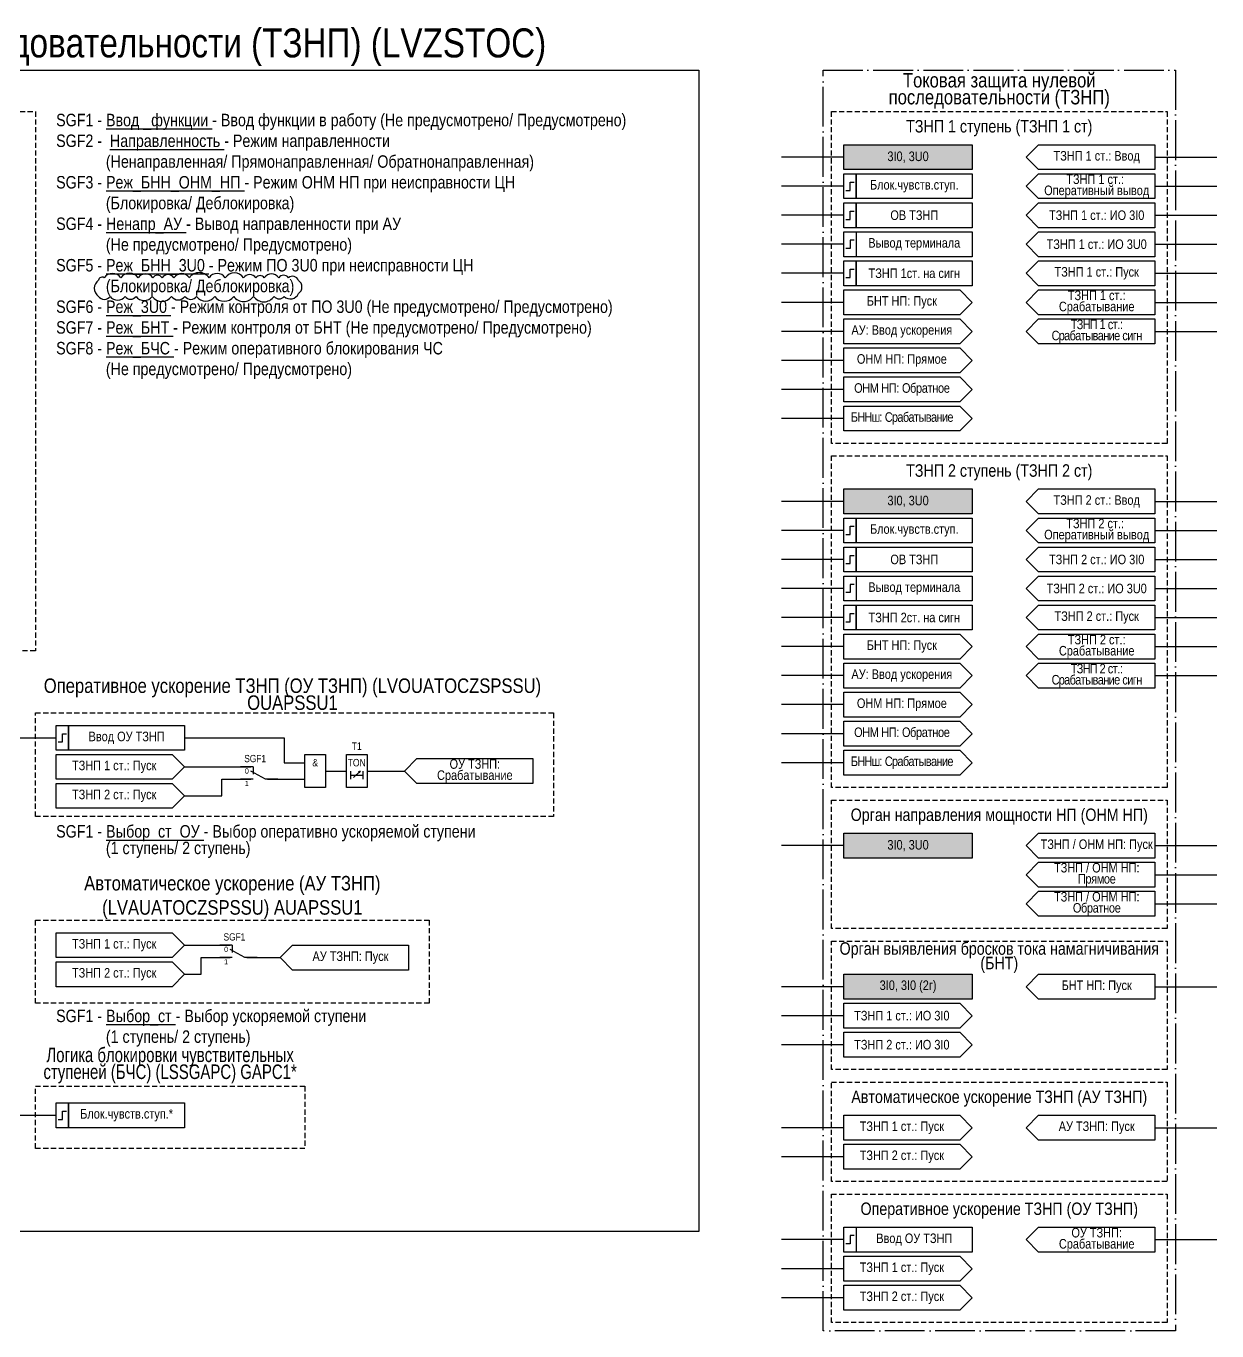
# Model space of a CAD drawing. Header units: millimetres. Extents: x -57 to 2715, y -449 to 291.
# Drawn here: x 157.8 to 445, y -24 to 290.6 of the extents above; entities that cross this region are included whole.
import ezdxf
from ezdxf.enums import TextEntityAlignment as Align

# ---------------------------------------------------------------- set-up
doc = ezdxf.new("R2010")
doc.units = ezdxf.units.MM
doc.linetypes.add('ACAD_ISO04W100', pattern=[30, 24, -3, 0, -3])
doc.linetypes.add('штриховая2', pattern=[0.375, 0.25, -0.125])
doc.layers.add('TEXT', color=7, linetype='Continuous', lineweight=25)
doc.layers.add('Основная', color=7, linetype='Continuous')
doc.styles.add('2.5_Gost_RD', font='ARIALN.TTF', dxfattribs={"height": 2.5})
doc.styles.add('3.5_Gost_RD', font='ARIALN.TTF', dxfattribs={"height": 3.5})
doc.styles.add('Вывод', font='ARIALN.TTF', dxfattribs={"height": 2.5})
doc.styles.add('Компонент', font='ARIALN.TTF', dxfattribs={"height": 3.5})

# ---------------------------------------------------------------- blocks, each defined once
blk = doc.blocks.new('*U80')
at = {"layer": 'Основная', "color": 0}
blk.add_line((0, 0), (7, 4), dxfattribs=at)
at = {"layer": 'Основная', "ltscale": 0.35}
blk.add_line((6, 6), (6, 2.5), dxfattribs=at)
blk = doc.blocks.new('*U91')
at = {"layer": 'Основная', "color": 0}
for p, q in [((-3, 6), (-9, 6)), ((-3, 0), (-9, 0)), ((9, 0), (3, 0))]:
    blk.add_line(p, q, dxfattribs=at)
at = {"layer": 'Основная', "color": 0, "ltscale": 0.25, "xscale": -1}
blk.add_blockref('*U80', (3, 0), dxfattribs=at)
at = {"layer": 'Основная'}
for tag, height, style, p in [('В1', 2.5, 'Вывод', (-14, 6)), ('ОУ', 3.5, 'Компонент', (-2, 10)), ('В2', 2.5, 'Вывод', (-6, 4)), ('В3', 2.5, 'Вывод', (-6, -2))]:
    blk.add_attdef(tag, text='', height=height, dxfattribs=dict(at, style=style)).set_placement(p, align=Align.MIDDLE_CENTER)

msp = doc.modelspace()

# ---------------------------------------------------------------- hatches: boundary and pattern name
at = {"ltscale": 100, "true_color": 0xf7941d}
h = msp.add_hatch(color=30, dxfattribs=at)
h.dxf.hatch_style = 1
h.paths.add_polyline_path([(355, 262), (386, 262), (386, 256), (355, 256)])
h = msp.add_hatch(color=30, dxfattribs=at)
h.dxf.hatch_style = 1
h.paths.add_polyline_path([(355, 179), (386, 179), (386, 173), (355, 173)])
h = msp.add_hatch(color=30, dxfattribs=at)
h.dxf.hatch_style = 1
h.paths.add_polyline_path([(355, 96), (386, 96), (386, 90), (355, 90)])
h = msp.add_hatch(color=30, dxfattribs=at)
h.dxf.hatch_style = 1
h.paths.add_polyline_path([(355, 62), (386, 62), (386, 56), (355, 56)])

# ---------------------------------------------------------------- linework, layer by layer
at = {"ltscale": 100}
for p, q in [((355, 259), (340, 259)), ((430, 259), (445, 259)), ((355, 252), (340, 252)), ((430, 252), (445, 252)), ((355, 245), (340, 245)), ((430, 245), (445, 245)), ((355, 238), (340, 238)), ((430, 238), (445, 238)), ((355, 231), (340, 231)), ((430, 231), (445, 231)), ((355, 224), (340, 224)), ((430, 224), (445, 224)), ((355, 217), (340, 217)), ((430, 217), (445, 217)), ((355, 210), (340, 210)), ((355, 203), (340, 203)), ((355, 196), (340, 196)), ((355, 176), (340, 176)), ((430, 176), (445, 176)), ((355, 169), (340, 169)), ((430, 169), (445, 169)), ((355, 162), (340, 162)), ((430, 162), (445, 162)), ((355, 155), (340, 155)), ((430, 155), (445, 155)), ((355, 148), (340, 148)), ((430, 148), (445, 148)), ((355, 141), (340, 141)), ((430, 141), (445, 141)), ((355, 134), (340, 134)), ((430, 134), (445, 134)), ((355, 127), (340, 127)), ((355, 120), (340, 120)), ((355, 113), (340, 113)), ((355, 93), (340, 93)), ((430, 93), (445, 93)), ((430, 86), (445, 86)), ((430, 79), (445, 79)), ((355, 59), (340, 59)), ((430, 59), (445, 59)), ((355, 52), (340, 52)), ((355, 45), (340, 45)), ((355, 25), (340, 25)), ((430, 25), (445, 25)), ((355, 18), (340, 18)), ((355, -2), (340, -2)), ((430, -2), (445, -2)), ((355, -9), (340, -9)), ((355, -16), (340, -16))]:
    msp.add_line(p, q, dxfattribs=at)
at = {"color": 7, "ltscale": 100}
for p, q in [((236.7027, 109.463), (238.3736, 110.9489)), ((238.3736, 110.9489), (237.8516, 110.7261)), ((238.3736, 110.9489), (238.1068, 110.4826))]:
    msp.add_line(p, q, dxfattribs=at)
at = {"color": 3, "ltscale": 100}
msp.add_lwpolyline([(0, 280), (320, 280), (320, 0), (0, 0)], close=True, dxfattribs=at)
at = {"color": 251, "linetype": 'ACAD_ISO04W100', "lineweight": 30, "ltscale": 0.4, "true_color": 0x58595b}
msp.add_lwpolyline([(350, 280), (435, 280), (435, -24), (350, -24)], close=True, dxfattribs=at)
at = {"linetype": 'штриховая2', "ltscale": 5}
for points in [[(10, 270), (160, 270), (160, 140), (10, 140)], [(352, 270), (433, 270), (433, 190), (352, 190)], [(352, 187), (433, 187), (433, 107), (352, 107)], [(160, 125), (285, 125), (285, 100), (160, 100)], [(352, 104), (433, 104), (433, 73), (352, 73)], [(160, 75), (255, 75), (255, 55), (160, 55)], [(352, 70), (433, 70), (433, 39), (352, 39)], [(352, 36), (433, 36), (433, 12), (352, 12)], [(352, 9), (433, 9), (433, -22), (352, -22)]]:
    msp.add_lwpolyline(points, close=True, dxfattribs=at)
at = {"ltscale": 100}
for points in [[(355, 262), (386, 262), (386, 256), (355, 256)], [(430, 262), (430, 256), (402, 256), (399, 259), (402, 262)], [(355, 255), (358, 255), (358, 249), (355, 249)], [(358, 255), (386, 255), (386, 249), (358, 249)], [(430, 249), (402, 249), (399, 252), (402, 255), (430, 255)], [(355, 248), (358, 248), (358, 242), (355, 242)], [(358, 248), (386, 248), (386, 242), (358, 242)], [(430, 248), (430, 242), (402, 242), (399, 245), (402, 248)], [(355, 241), (358, 241), (358, 235), (355, 235)], [(355, 241), (386, 241), (386, 235), (355, 235)], [(430, 241), (430, 235), (402, 235), (399, 238), (402, 241)], [(355, 234), (358, 234), (358, 228), (355, 228)], [(358, 234), (386, 234), (386, 228), (358, 228)], [(399, 231), (402, 234), (430, 234), (430, 228), (402, 228)], [(383, 227), (386, 224), (383, 221), (355, 221), (355, 227)], [(399, 224), (402, 227), (430, 227), (430, 221), (402, 221)], [(383, 220), (386, 217), (383, 214), (355, 214), (355, 220)], [(399, 217), (402, 220), (430, 220), (430, 214), (402, 214)], [(383, 213), (386, 210), (383, 207), (355, 207), (355, 213)], [(383, 206), (386, 203), (383, 200), (355, 200), (355, 206)], [(383, 199), (386, 196), (383, 193), (355, 193), (355, 199)], [(355, 179), (386, 179), (386, 173), (355, 173)], [(430, 179), (430, 173), (402, 173), (399, 176), (402, 179)], [(355, 172), (358, 172), (358, 166), (355, 166)], [(358, 172), (386, 172), (386, 166), (358, 166)], [(430, 166), (402, 166), (399, 169), (402, 172), (430, 172)], [(355, 165), (358, 165), (358, 159), (355, 159)], [(358, 165), (386, 165), (386, 159), (358, 159)], [(430, 165), (430, 159), (402, 159), (399, 162), (402, 165)], [(355, 158), (358, 158), (358, 152), (355, 152)], [(355, 158), (386, 158), (386, 152), (355, 152)], [(430, 158), (430, 152), (402, 152), (399, 155), (402, 158)], [(355, 151), (358, 151), (358, 145), (355, 145)], [(358, 151), (386, 151), (386, 145), (358, 145)], [(399, 148), (402, 151), (430, 151), (430, 145), (402, 145)], [(383, 144), (386, 141), (383, 138), (355, 138), (355, 144)], [(399, 141), (402, 144), (430, 144), (430, 138), (402, 138)], [(383, 137), (386, 134), (383, 131), (355, 131), (355, 137)], [(399, 134), (402, 137), (430, 137), (430, 131), (402, 131)], [(383, 130), (386, 127), (383, 124), (355, 124), (355, 130)], [(383, 123), (386, 120), (383, 117), (355, 117), (355, 123)], [(165, 122), (168, 122), (168, 116), (165, 116)], [(168, 122), (196, 122), (196, 116), (168, 116)], [(225, 115), (230, 115), (230, 107), (225, 107)], [(235, 115), (240, 115), (240, 107), (235, 107)], [(280, 114), (280, 108), (252, 108), (249, 111), (252, 114)], [(383, 116), (386, 113), (383, 110), (355, 110), (355, 116)], [(355, 96), (386, 96), (386, 90), (355, 90)], [(430, 90), (402, 90), (399, 93), (402, 96), (430, 96)], [(430, 83), (402, 83), (399, 86), (402, 89), (430, 89)], [(430, 76), (402, 76), (399, 79), (402, 82), (430, 82)], [(193, 72), (196, 69), (193, 66), (165, 66), (165, 72)], [(250, 63), (222, 63), (219, 66), (222, 69), (250, 69)], [(196, 62), (193, 59), (165, 59), (165, 65), (193, 65)], [(355, 62), (386, 62), (386, 56), (355, 56)], [(430, 56), (402, 56), (399, 59), (402, 62), (430, 62)], [(430, 22), (402, 22), (399, 25), (402, 28), (430, 28)], [(355, 1), (358, 1), (358, -5), (355, -5)], [(355, 1), (386, 1), (386, -5), (355, -5)], [(430, -5), (402, -5), (399, -2), (402, 1), (430, 1)]]:
    msp.add_lwpolyline(points, close=True, dxfattribs=at)
at = {"color": 6, "ltscale": 100}
for points in [[(-5, 260), (7, 260), (7, 77), (155, 77), (155, 28), (165, 28)], [(-5, 260), (7, 260), (7, 77), (155, 77), (155, 119), (165, 119)]]:
    msp.add_lwpolyline(points, dxfattribs=at)
at = {"lineweight": 30, "ltscale": 100}
for points in [[(355.5, 251), (356.5, 251), (356.5, 253), (357.5, 253)], [(355.5, 244), (356.5, 244), (356.5, 246), (357.5, 246)], [(357.5, 239), (356.5, 239), (356.5, 237), (355.5, 237)], [(355.5, 230), (356.5, 230), (356.5, 232), (357.5, 232)], [(355.5, 168), (356.5, 168), (356.5, 170), (357.5, 170)], [(355.5, 161), (356.5, 161), (356.5, 163), (357.5, 163)], [(357.5, 156), (356.5, 156), (356.5, 154), (355.5, 154)], [(355.5, 147), (356.5, 147), (356.5, 149), (357.5, 149)], [(165.5, 118), (166.5, 118), (166.5, 120), (167.5, 120)], [(165.5, 27), (166.5, 27), (166.5, 29), (167.5, 29)], [(357.5, -1), (356.5, -1), (356.5, -3), (355.5, -3)]]:
    msp.add_lwpolyline(points, dxfattribs=at)
at = {"color": 3}
msp.add_lwpolyline([(175.2095, 225.4374, 0.52056705), (178.0289, 225.4374, 0.52056705), (181.6208, 225.4374, 0.52056705), (184.2754, 225.4374, 0.52056705), (188.1782, 225.4374, 0.52056705), (192.7978, 225.4374, 0.52056705), (196.0733, 225.4374, 0.52056705), (198.8925, 225.4374, 0.52056705), (203.2553, 225.4374, 0.52056705), (207.8341, 225.4374, 0.52056705), (212.6104, 225.4374, 0.52056705), (217.6021, 225.4374, 0.52056705), (219.9919, 225.4374, 0.52056705), (223.4668, 226.1221, 0.52056705), (223.4668, 229.2859, 0.52056705), (221.0278, 229.9401, 0.52056705), (218.6989, 229.9401, 0.52056705), (215.1993, 229.9401, 0.52056705), (213.1941, 229.9401, 0.52056705), (210.2107, 229.9401, 0.52056705), (205.7891, 229.9401, 0.52056705), (201.8735, 229.9401, 0.52056705), (197.1454, 229.9401, 0.52056705), (193.4015, 229.9401, 0.52056705), (190.5739, 229.9401, 0.52056705), (188.3635, 229.9401, 0.52056705), (184.7875, 229.9401, 0.52056705), (180.5996, 229.9401, 0.52056705), (176.6246, 229.9401, 0.52056705), (175.2095, 229.3548, 0.52056705)], format="xyb", close=True, dxfattribs=at)
at = {"ltscale": 100}
for points in [[(196, 119), (220, 119), (220, 113), (225, 113)], [(165, 115), (193, 115), (196, 112), (193, 109), (165, 109), (165, 115)], [(196, 112), (212, 112)], [(230, 111), (235, 111)], [(236, 111), (236, 109)], [(239, 111), (239, 109)], [(240, 111), (249, 111)], [(165, 108), (193, 108), (196, 105), (193, 102), (165, 102), (165, 108)], [(196, 105), (205, 105), (205, 109), (212, 109)], [(216, 109), (225, 109)], [(236, 110), (239, 110)], [(196, 69), (207, 69)], [(196, 62), (200, 62), (200, 66), (207, 66)], [(211, 66), (219, 66)], [(355, 55), (383, 55), (386, 52), (383, 49), (355, 49), (355, 55)], [(355, 48), (383, 48), (386, 45), (383, 42), (355, 42), (355, 48)], [(355, 28), (383, 28), (386, 25), (383, 22), (355, 22), (355, 28)], [(355, 21), (383, 21), (386, 18), (383, 15), (355, 15), (355, 21)], [(355, -6), (383, -6), (386, -9), (383, -12), (355, -12), (355, -6)], [(355, -13), (383, -13), (386, -16), (383, -19), (355, -19), (355, -13)]]:
    msp.add_lwpolyline(points, dxfattribs=at)
at = {"color": 6, "linetype": 'штриховая2', "ltscale": 5}
msp.add_lwpolyline([(160, 35), (225, 35), (225, 20), (160, 20)], close=True, dxfattribs=at)
at = {"color": 6, "ltscale": 100}
for points in [[(165, 31), (168, 31), (168, 25), (165, 25)], [(168, 31), (196, 31), (196, 25), (168, 25)]]:
    msp.add_lwpolyline(points, close=True, dxfattribs=at)

# ---------------------------------------------------------------- block references
at = {"layer": 'Основная', "ltscale": 0.25}
ref = msp.add_blockref('*U91', (214, 109), dxfattribs=dict(at, xscale=0.5, yscale=0.5, zscale=0.5))
ref.add_attrib('ОУ', 'SGF1', dxfattribs={"height": 1.75, "style": 'Компонент'}).set_placement((213, 114), align=Align.MIDDLE_CENTER)
ref.add_attrib('В2', '0', dxfattribs={"height": 1.25, "style": 'Вывод'}).set_placement((211, 111), align=Align.MIDDLE_CENTER)
ref.add_attrib('В3', '1', dxfattribs={"height": 1.25, "style": 'Вывод'}).set_placement((211, 108), align=Align.MIDDLE_CENTER)
ref = msp.add_blockref('*U91', (209, 66), dxfattribs=dict(at, xscale=0.5, yscale=0.5, zscale=0.5))
ref.add_attrib('ОУ', 'SGF1', dxfattribs={"height": 1.75, "style": 'Компонент'}).set_placement((208, 71), align=Align.MIDDLE_CENTER)
ref.add_attrib('В2', '0', dxfattribs={"height": 1.25, "style": 'Вывод'}).set_placement((206, 68), align=Align.MIDDLE_CENTER)
ref.add_attrib('В3', '1', dxfattribs={"height": 1.25, "style": 'Вывод'}).set_placement((206, 65), align=Align.MIDDLE_CENTER)

# ---------------------------------------------------------------- texts
at = {"color": 30, "ltscale": 100, "attachment_point": 5, "style": '3.5_Gost_RD'}
for s, insert, char_height, width in [('{\\C3;Токовая защита нулевой последовательности (ТЗНП) (LVZSTOC)}', (160, 285.5), 7, 320), ('\\pxsm0.7;{\\C30;\\c1938679;Токовая защита нулевой \\Pпоследовательности (ТЗНП)}', (392.5, 275), 3.5, 85), ('\\pxql;SGF1 - {\\LВвод _функции} - Ввод функции в работу (Не предусмотрено/ Предусмотрено)\\PSGF2 -  {\\LНаправленность} - Режим направленности \\P^I(Ненаправленная/ Прямонаправленная/ Обратнонаправленная)\\PSGF3 - {\\LРеж_БНН_ОНМ_НП} - Режим ОНМ НП при неисправности ЦН \\P^I(Блокировка/ Деблокировка)\\PSGF4 - {\\LНенапр_АУ} - Вывод направленности при АУ^I\\P^I(Не предусмотрено/ Предусмотрено)\\PSGF5 - {\\LРеж_БНН_3U0} - Режим ПО 3U0 при неисправности ЦН \\P^I(Блокировка/ Деблокировка)\\PSGF6 - {\\LРеж_3U0} - Режим контроля от ПО 3U0 (Не предусмотрено/ Предусмотрено)\\PSGF7 - {\\LРеж_БНТ} - Режим контроля от БНТ (Не предусмотрено/ Предусмотрено)\\PSGF8 - {\\LРеж_БЧС} - Режим оперативного блокирования ЧС \\P^I(Не предусмотрено/ Предусмотрено)', (272.25, 237.5), 3, 214.5), ('{\\C30;\\c1938679;ТЗНП 1 ступень (ТЗНП 1 ст)}', (392.5, 266), 3, 81), ('{\\C30;\\c1938679;ТЗНП 2 ступень (ТЗНП 2 ст)}', (392.5, 183), 3, 81), ('\\pxsm0.7,t31;Оперативное ускорение ТЗНП (ОУ ТЗНП) (LVOUATOCZSPSSU) {\\C6;OUAPSSU1}', (222, 129.5), 3.5, 124), ('\\pxsm0.7,t49;{\\C30;\\c1938679;Орган направления мощности НП (ОНМ НП)}', (392.5, 100), 3, 81), ('\\pxsm0.8,ql;SGF1 - {\\LВыбор_ст_ОУ} - Выбор оперативно ускоряемой ступени \\P^I(1 ступень/ 2 ступень)', (225, 94), 3, 120), ('\\pxt31;Автоматическое ускорение (АУ ТЗНП) (LVAUATOCZSPSSU) {\\C6;AUAPSSU1}', (207.5, 80.5), 3.5, 95), ('\\pxsm0.7;{\\C30;\\c1938679;Орган выявления бросков тока намагничивания (БНТ)}', (392.5, 66), 3, 81), ('\\pxql;SGF1 - {\\LВыбор_ст} - Выбор ускоряемой ступени \\P^I(1 ступень/ 2 ступень)', (210, 49), 3, 90), ('\\pxsm0.7;{\\W0.9;Логика блокировки чувствительных ступеней (БЧС) (LSSGAPC) \\C6;GAPC1\\C30;*}', (192.5, 40), 3.5, 65), ('{\\C30;\\c1938679;Автоматическое ускорение ТЗНП (АУ ТЗНП)}', (392.5, 32), 3, 81), ('{\\C30;\\c1938679;Оперативное ускорение ТЗНП (ОУ ТЗНП)}', (392.5, 5), 3, 81)]:
    msp.add_mtext(s, dxfattribs=dict(at, insert=insert, char_height=char_height, width=width))
at = {"ltscale": 100, "attachment_point": 5, "style": '2.5_Gost_RD'}
for s, insert, char_height, width in [('\\pxsm0.7,t11;БНТ НП: Пуск', (369, 224), 2.3, 28), ('\\pxsm0.7,t11;БНТ НП: Пуск', (369, 141), 2.3, 28), ('T1', (237.5, 117), 1.8, 5), ('&', (227.5, 113), 1.8, 5), ('TON', (237.5, 113), 1.8, 5), ('БНТ НП: Пуск', (416, 59), 2.3, 28), ('\\pxsm0.7;АУ ТЗНП: Пуск', (416, 25), 2.3, 28), ('\\pxsm0.7;ОУ ТЗНП: Срабатывание', (416, -2), 2.3, 28)]:
    msp.add_mtext(s, dxfattribs=dict(at, insert=insert, char_height=char_height, width=width))
at = {"color": 0, "ltscale": 100, "char_height": 2.3, "width": 28, "attachment_point": 5, "style": '2.5_Gost_RD'}
for s, insert in [('\\pxsm0.7;{\\C256;ТЗНП / ОНМ НП: Пуск }', (416, 93)), ('\\pxsm0.7;{\\C256;ТЗНП / ОНМ НП\\T0.95;: Прямое}', (416, 86)), ('\\pxsm0.7;{\\C256;ТЗНП / ОНМ НП\\T0.95;: Обратное}', (416, 79))]:
    msp.add_mtext(s, dxfattribs=dict(at, insert=insert))
at = {"layer": 'TEXT', "color": 0, "ltscale": 100, "char_height": 2.3, "attachment_point": 5, "style": '2.5_Gost_RD'}
for s, insert, width in [('\\pxsm0.7;{\\C256;3I0, 3U0}', (370.5, 259), 31), ('\\pxsm0.7;{\\C256;Блок.чувств.ступ.}', (372, 252), 28), ('\\pxsm0.7;{\\C256;ОВ ТЗНП}', (372, 245), 28), ('\\pxsm0.7;{\\C256;Вывод терминала}', (372, 238), 28), ('{\\C256;ТЗНП 1ст. на сигн}', (372, 231), 28), ('\\pxsm0.7;{\\C256;3I0, 3U0}', (370.5, 176), 31), ('\\pxsm0.7;{\\C256;Блок.чувств.ступ.}', (372, 169), 28), ('\\pxsm0.7;{\\C256;ОВ ТЗНП}', (372, 162), 28), ('\\pxsm0.7;{\\C256;Вывод терминала}', (372, 155), 28), ('{\\C256;ТЗНП 2ст. на сигн}', (372, 148), 28), ('\\pxsm0.7;{\\C256;Ввод ОУ ТЗНП}', (182, 119), 28), ('\\pxsm0.7;{\\C256;3I0, 3U0}', (370.5, 93), 31), ('\\pxsm0.7;{\\C256;3I0, 3I0 (2г)}', (370.5, 59), 31), ('\\pxsm0.7;{\\C256;Блок.чувств.ступ.\\C30;*}', (182, 28), 28), ('\\pxsm0.7;{\\C256;Ввод ОУ ТЗНП}', (372, -2), 28)]:
    msp.add_mtext(s, dxfattribs=dict(at, insert=insert, width=width))
at = {"layer": 'TEXT', "color": 3, "ltscale": 100, "char_height": 2.3, "width": 28, "attachment_point": 5, "style": '2.5_Gost_RD'}
for s, insert in [('\\pxsm0.7;ТЗНП 1 ст.: Ввод', (416, 259)), ('\\pxsm0.7;ТЗНП 1 ст.:  Оперативный вывод', (416, 252)), ('\\pxsm0.7;ТЗНП 1 ст.: ИО 3I0', (416, 245)), ('\\pxsm0.7;ТЗНП 1 ст.: ИО 3U0', (416, 238)), ('\\pxsm0.7;ТЗНП 1 ст.: Пуск', (416, 231)), ('\\pxsm0.7;ТЗНП 1 ст.: Срабатывание', (416, 224)), ('\\pxsm0.7;{\\T0.9;ТЗНП 1 ст.: Срабатывание сигн}', (416, 217)), ('\\pxsm0.7;ТЗНП 2 ст.: Ввод', (416, 176)), ('\\pxsm0.7;ТЗНП 2 ст.:  Оперативный вывод', (416, 169)), ('\\pxsm0.7;ТЗНП 2 ст.: ИО 3I0', (416, 162)), ('\\pxsm0.7;ТЗНП 2 ст.: ИО 3U0', (416, 155)), ('\\pxsm0.7;ТЗНП 2 ст.: Пуск', (416, 148)), ('\\pxsm0.7;ТЗНП 2 ст.: Срабатывание', (416, 141)), ('\\pxsm0.7;{\\T0.9;ТЗНП 2 ст.: Срабатывание сигн}', (416, 134)), ('\\pxsm0.7;ТЗНП 1 ст.: ИО 3I0', (369, 52)), ('\\pxsm0.7;ТЗНП 2 ст.: ИО 3I0', (369, 45)), ('\\pxsm0.7;ТЗНП 1 ст.: Пуск', (369, 25)), ('\\pxsm0.7;ТЗНП 2 ст.: Пуск', (369, 18)), ('\\pxsm0.7;ТЗНП 1 ст.: Пуск', (369, -9)), ('\\pxsm0.7;ТЗНП 2 ст.: Пуск', (369, -16))]:
    msp.add_mtext(s, dxfattribs=dict(at, insert=insert))
at = {"layer": 'TEXT', "ltscale": 100, "char_height": 2.3, "width": 28, "attachment_point": 5, "style": '2.5_Gost_RD'}
for s, insert in [('\\pxsm0.7;АУ: Ввод ускорения', (369, 217)), ('\\pxsm0.7;ОНМ НП: Прямое', (369, 210)), ('\\pxsm0.7;{\\T0.95;ОНМ НП: Обратное}', (369, 203)), ('\\pxsm0.7;{\\T0.9;БННш: Срабатывание}', (369, 196)), ('\\pxsm0.7;АУ: Ввод ускорения', (369, 134)), ('\\pxsm0.7;ОНМ НП: Прямое', (369, 127)), ('\\pxsm0.7;{\\T0.95;ОНМ НП: Обратное}', (369, 120)), ('\\pxsm0.7;ТЗНП 1 ст.: Пуск', (179, 112)), ('\\pxsm0.7;ОУ ТЗНП: Срабатывание', (266, 111)), ('\\pxsm0.7;{\\T0.9;БННш: Срабатывание}', (369, 113)), ('\\pxsm0.7;ТЗНП 2 ст.: Пуск', (179, 105)), ('\\pxsm0.7,t12;ТЗНП 1 ст.: Пуск', (179, 69)), ('\\pxsm0.7;АУ ТЗНП: Пуск', (236, 66)), ('\\pxsm0.7;ТЗНП 2 ст.: Пуск', (179, 62))]:
    msp.add_mtext(s, dxfattribs=dict(at, insert=insert))

doc.saveas('drawing.dxf')
